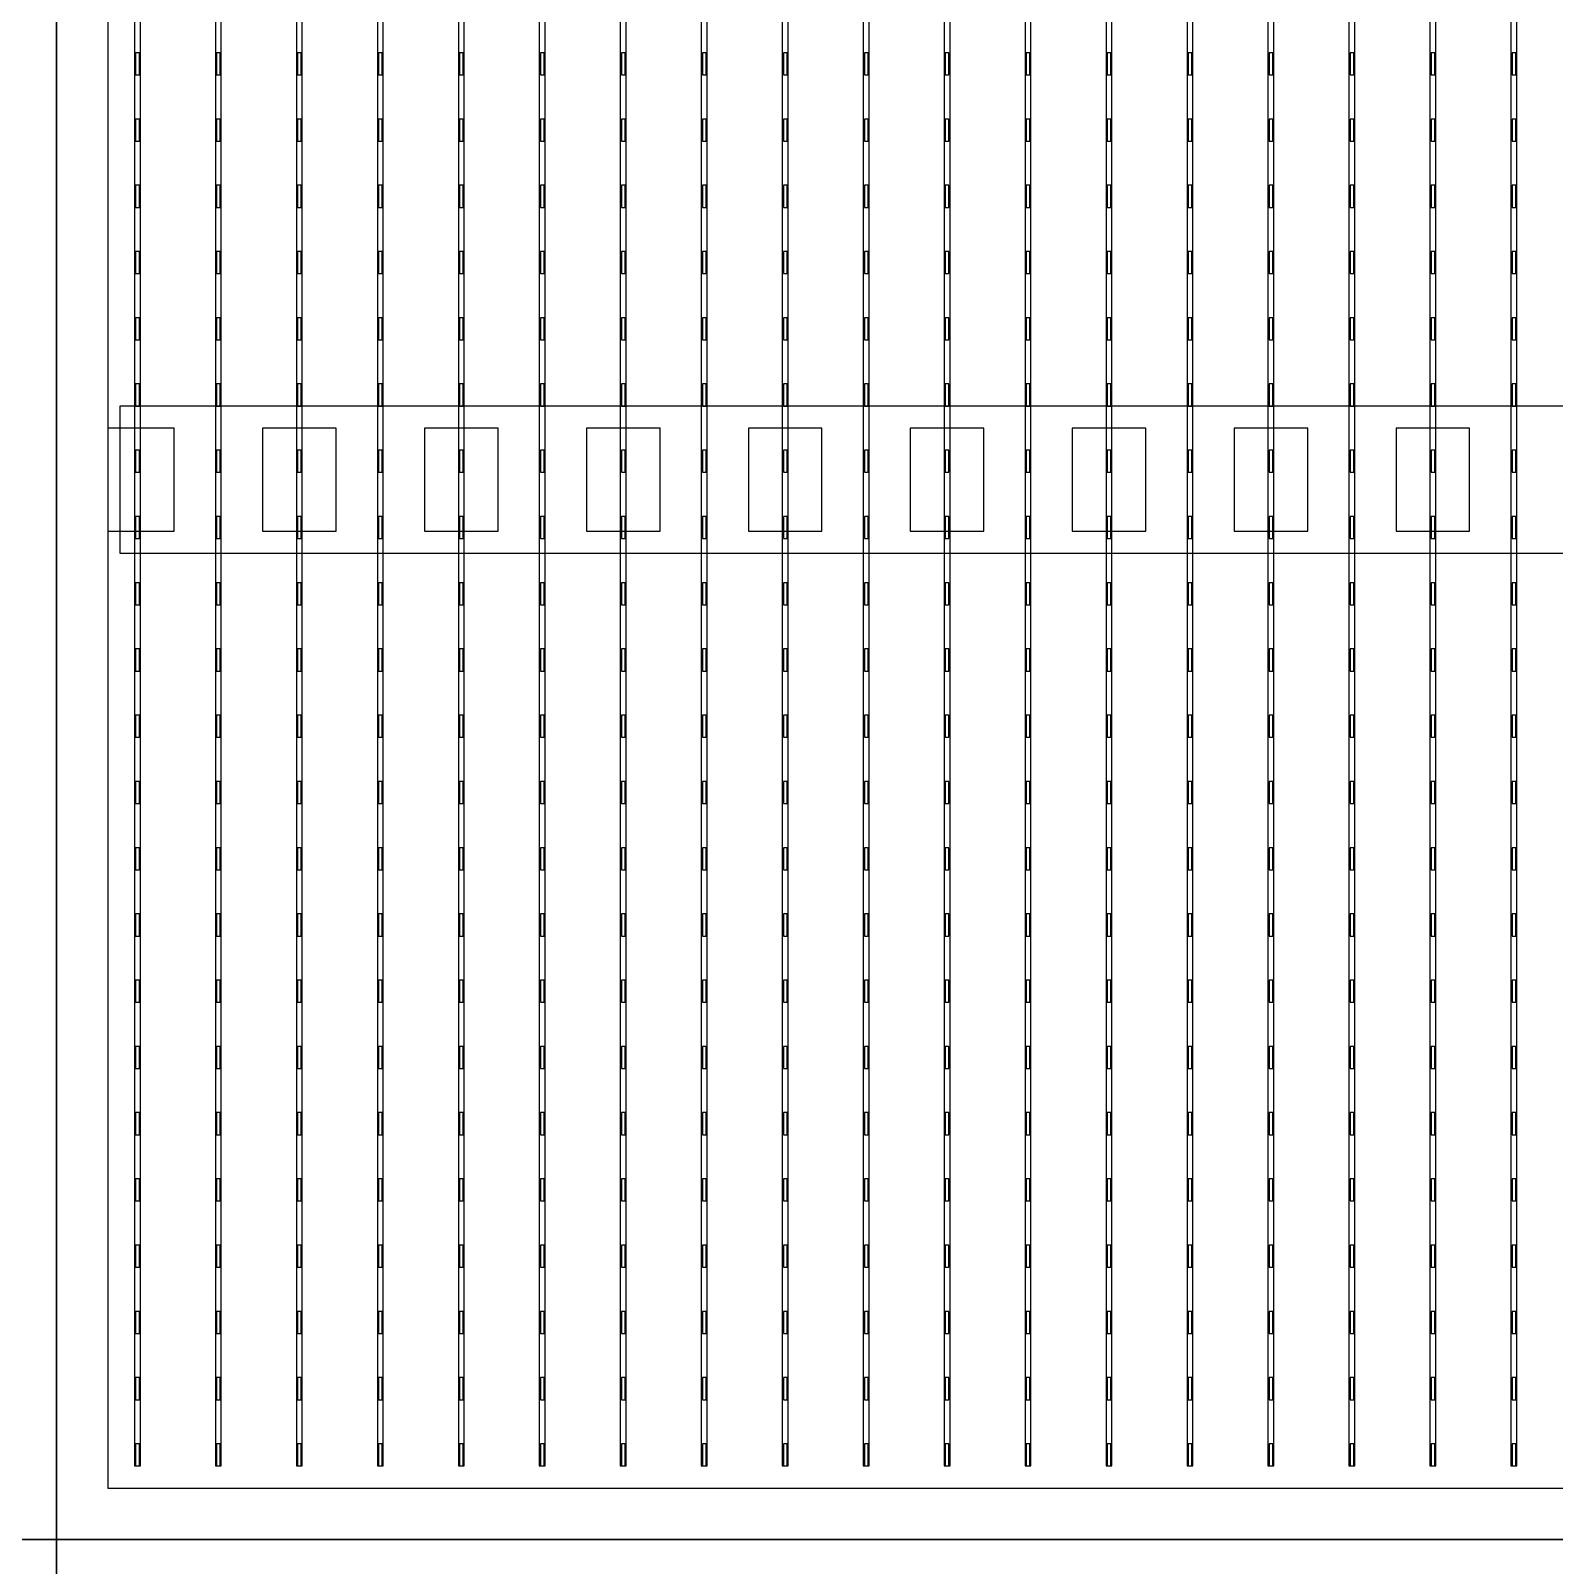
# Model space of a CAD drawing. Header units: millimetres. Extents: x -18 to 142, y -7 to 153.
# Drawn here: x 82.89 to 93.25, y 20.22 to 30.65 of the extents above; entities that cross this region are included whole.
import ezdxf

# ---------------------------------------------------------------- set-up
doc = ezdxf.new("R2010")
doc.units = ezdxf.units.MM
for name, color, linetype in [('BUSBARS', 3, 'Continuous'), ('CELLS', 5, 'Continuous'), ('CONTACT_PADS', 2, 'Continuous'), ('DICING', 4, 'Continuous'), ('FINGERS', 1, 'Continuous'), ('INSULATION', 2, 'Continuous')]:
    doc.layers.add(name, color=color, linetype=linetype)

msp = doc.modelspace()

# ---------------------------------------------------------------- linework, layer by layer
at = {"layer": 'BUSBARS'}
msp.add_lwpolyline([(103.54, 27.1), (103.54, 28.1), (83.5, 28.1), (83.5, 27.1), (103.54, 27.1)], close=True, dxfattribs=at)
at = {"layer": 'CELLS'}
for points in [[(83.07, 20.4), (83.07, 41.3), (62.17, 41.3), (62.17, 20.4), (83.07, 20.4)], [(103.97, 20.4), (103.97, 41.3), (83.07, 41.3), (83.07, 20.4), (103.97, 20.4)], [(83.07, -0.5), (83.07, 20.4), (62.17, 20.4), (62.17, -0.5), (83.07, -0.5)], [(103.97, -0.5), (103.97, 20.4), (83.07, 20.4), (83.07, -0.5), (103.97, -0.5)]]:
    msp.add_lwpolyline(points, close=True, dxfattribs=at)
at = {"layer": 'CONTACT_PADS'}
for points in [[(83.633, 30.35), (83.633, 30.5), (83.608, 30.5), (83.608, 30.35), (83.633, 30.35)], [(84.183, 30.35), (84.183, 30.5), (84.158, 30.5), (84.158, 30.35), (84.183, 30.35)], [(84.733, 30.35), (84.733, 30.5), (84.708, 30.5), (84.708, 30.35), (84.733, 30.35)], [(85.283, 30.35), (85.283, 30.5), (85.258, 30.5), (85.258, 30.35), (85.283, 30.35)], [(85.833, 30.35), (85.833, 30.5), (85.808, 30.5), (85.808, 30.35), (85.833, 30.35)], [(86.383, 30.35), (86.383, 30.5), (86.358, 30.5), (86.358, 30.35), (86.383, 30.35)], [(86.933, 30.35), (86.933, 30.5), (86.908, 30.5), (86.908, 30.35), (86.933, 30.35)], [(87.483, 30.35), (87.483, 30.5), (87.458, 30.5), (87.458, 30.35), (87.483, 30.35)], [(88.033, 30.35), (88.033, 30.5), (88.008, 30.5), (88.008, 30.35), (88.033, 30.35)], [(88.583, 30.35), (88.583, 30.5), (88.558, 30.5), (88.558, 30.35), (88.583, 30.35)], [(89.133, 30.35), (89.133, 30.5), (89.108, 30.5), (89.108, 30.35), (89.133, 30.35)], [(89.683, 30.35), (89.683, 30.5), (89.658, 30.5), (89.658, 30.35), (89.683, 30.35)], [(90.233, 30.35), (90.233, 30.5), (90.208, 30.5), (90.208, 30.35), (90.233, 30.35)], [(90.783, 30.35), (90.783, 30.5), (90.758, 30.5), (90.758, 30.35), (90.783, 30.35)], [(91.333, 30.35), (91.333, 30.5), (91.308, 30.5), (91.308, 30.35), (91.333, 30.35)], [(91.883, 30.35), (91.883, 30.5), (91.858, 30.5), (91.858, 30.35), (91.883, 30.35)], [(92.433, 30.35), (92.433, 30.5), (92.408, 30.5), (92.408, 30.35), (92.433, 30.35)], [(92.983, 30.35), (92.983, 30.5), (92.958, 30.5), (92.958, 30.35), (92.983, 30.35)], [(83.633, 29.9), (83.633, 30.05), (83.608, 30.05), (83.608, 29.9), (83.633, 29.9)], [(84.183, 29.9), (84.183, 30.05), (84.158, 30.05), (84.158, 29.9), (84.183, 29.9)], [(84.733, 29.9), (84.733, 30.05), (84.708, 30.05), (84.708, 29.9), (84.733, 29.9)], [(85.283, 29.9), (85.283, 30.05), (85.258, 30.05), (85.258, 29.9), (85.283, 29.9)], [(85.833, 29.9), (85.833, 30.05), (85.808, 30.05), (85.808, 29.9), (85.833, 29.9)], [(86.383, 29.9), (86.383, 30.05), (86.358, 30.05), (86.358, 29.9), (86.383, 29.9)], [(86.933, 29.9), (86.933, 30.05), (86.908, 30.05), (86.908, 29.9), (86.933, 29.9)], [(87.483, 29.9), (87.483, 30.05), (87.458, 30.05), (87.458, 29.9), (87.483, 29.9)], [(88.033, 29.9), (88.033, 30.05), (88.008, 30.05), (88.008, 29.9), (88.033, 29.9)], [(88.583, 29.9), (88.583, 30.05), (88.558, 30.05), (88.558, 29.9), (88.583, 29.9)], [(89.133, 29.9), (89.133, 30.05), (89.108, 30.05), (89.108, 29.9), (89.133, 29.9)], [(89.683, 29.9), (89.683, 30.05), (89.658, 30.05), (89.658, 29.9), (89.683, 29.9)], [(90.233, 29.9), (90.233, 30.05), (90.208, 30.05), (90.208, 29.9), (90.233, 29.9)], [(90.783, 29.9), (90.783, 30.05), (90.758, 30.05), (90.758, 29.9), (90.783, 29.9)], [(91.333, 29.9), (91.333, 30.05), (91.308, 30.05), (91.308, 29.9), (91.333, 29.9)], [(91.883, 29.9), (91.883, 30.05), (91.858, 30.05), (91.858, 29.9), (91.883, 29.9)], [(92.433, 29.9), (92.433, 30.05), (92.408, 30.05), (92.408, 29.9), (92.433, 29.9)], [(92.983, 29.9), (92.983, 30.05), (92.958, 30.05), (92.958, 29.9), (92.983, 29.9)], [(83.633, 29.45), (83.633, 29.6), (83.608, 29.6), (83.608, 29.45), (83.633, 29.45)], [(84.183, 29.45), (84.183, 29.6), (84.158, 29.6), (84.158, 29.45), (84.183, 29.45)], [(84.733, 29.45), (84.733, 29.6), (84.708, 29.6), (84.708, 29.45), (84.733, 29.45)], [(85.283, 29.45), (85.283, 29.6), (85.258, 29.6), (85.258, 29.45), (85.283, 29.45)], [(85.833, 29.45), (85.833, 29.6), (85.808, 29.6), (85.808, 29.45), (85.833, 29.45)], [(86.383, 29.45), (86.383, 29.6), (86.358, 29.6), (86.358, 29.45), (86.383, 29.45)], [(86.933, 29.45), (86.933, 29.6), (86.908, 29.6), (86.908, 29.45), (86.933, 29.45)], [(87.483, 29.45), (87.483, 29.6), (87.458, 29.6), (87.458, 29.45), (87.483, 29.45)], [(88.033, 29.45), (88.033, 29.6), (88.008, 29.6), (88.008, 29.45), (88.033, 29.45)], [(88.583, 29.45), (88.583, 29.6), (88.558, 29.6), (88.558, 29.45), (88.583, 29.45)], [(89.133, 29.45), (89.133, 29.6), (89.108, 29.6), (89.108, 29.45), (89.133, 29.45)], [(89.683, 29.45), (89.683, 29.6), (89.658, 29.6), (89.658, 29.45), (89.683, 29.45)], [(90.233, 29.45), (90.233, 29.6), (90.208, 29.6), (90.208, 29.45), (90.233, 29.45)], [(90.783, 29.45), (90.783, 29.6), (90.758, 29.6), (90.758, 29.45), (90.783, 29.45)], [(91.333, 29.45), (91.333, 29.6), (91.308, 29.6), (91.308, 29.45), (91.333, 29.45)], [(91.883, 29.45), (91.883, 29.6), (91.858, 29.6), (91.858, 29.45), (91.883, 29.45)], [(92.433, 29.45), (92.433, 29.6), (92.408, 29.6), (92.408, 29.45), (92.433, 29.45)], [(92.983, 29.45), (92.983, 29.6), (92.958, 29.6), (92.958, 29.45), (92.983, 29.45)], [(83.633, 29), (83.633, 29.15), (83.608, 29.15), (83.608, 29), (83.633, 29)], [(84.183, 29), (84.183, 29.15), (84.158, 29.15), (84.158, 29), (84.183, 29)], [(84.733, 29), (84.733, 29.15), (84.708, 29.15), (84.708, 29), (84.733, 29)], [(85.283, 29), (85.283, 29.15), (85.258, 29.15), (85.258, 29), (85.283, 29)], [(85.833, 29), (85.833, 29.15), (85.808, 29.15), (85.808, 29), (85.833, 29)], [(86.383, 29), (86.383, 29.15), (86.358, 29.15), (86.358, 29), (86.383, 29)], [(86.933, 29), (86.933, 29.15), (86.908, 29.15), (86.908, 29), (86.933, 29)], [(87.483, 29), (87.483, 29.15), (87.458, 29.15), (87.458, 29), (87.483, 29)], [(88.033, 29), (88.033, 29.15), (88.008, 29.15), (88.008, 29), (88.033, 29)], [(88.583, 29), (88.583, 29.15), (88.558, 29.15), (88.558, 29), (88.583, 29)], [(89.133, 29), (89.133, 29.15), (89.108, 29.15), (89.108, 29), (89.133, 29)], [(89.683, 29), (89.683, 29.15), (89.658, 29.15), (89.658, 29), (89.683, 29)], [(90.233, 29), (90.233, 29.15), (90.208, 29.15), (90.208, 29), (90.233, 29)], [(90.783, 29), (90.783, 29.15), (90.758, 29.15), (90.758, 29), (90.783, 29)], [(91.333, 29), (91.333, 29.15), (91.308, 29.15), (91.308, 29), (91.333, 29)], [(91.883, 29), (91.883, 29.15), (91.858, 29.15), (91.858, 29), (91.883, 29)], [(92.433, 29), (92.433, 29.15), (92.408, 29.15), (92.408, 29), (92.433, 29)], [(92.983, 29), (92.983, 29.15), (92.958, 29.15), (92.958, 29), (92.983, 29)], [(83.633, 28.55), (83.633, 28.7), (83.608, 28.7), (83.608, 28.55), (83.633, 28.55)], [(84.183, 28.55), (84.183, 28.7), (84.158, 28.7), (84.158, 28.55), (84.183, 28.55)], [(84.733, 28.55), (84.733, 28.7), (84.708, 28.7), (84.708, 28.55), (84.733, 28.55)], [(85.283, 28.55), (85.283, 28.7), (85.258, 28.7), (85.258, 28.55), (85.283, 28.55)], [(85.833, 28.55), (85.833, 28.7), (85.808, 28.7), (85.808, 28.55), (85.833, 28.55)], [(86.383, 28.55), (86.383, 28.7), (86.358, 28.7), (86.358, 28.55), (86.383, 28.55)], [(86.933, 28.55), (86.933, 28.7), (86.908, 28.7), (86.908, 28.55), (86.933, 28.55)], [(87.483, 28.55), (87.483, 28.7), (87.458, 28.7), (87.458, 28.55), (87.483, 28.55)], [(88.033, 28.55), (88.033, 28.7), (88.008, 28.7), (88.008, 28.55), (88.033, 28.55)], [(88.583, 28.55), (88.583, 28.7), (88.558, 28.7), (88.558, 28.55), (88.583, 28.55)], [(89.133, 28.55), (89.133, 28.7), (89.108, 28.7), (89.108, 28.55), (89.133, 28.55)], [(89.683, 28.55), (89.683, 28.7), (89.658, 28.7), (89.658, 28.55), (89.683, 28.55)], [(90.233, 28.55), (90.233, 28.7), (90.208, 28.7), (90.208, 28.55), (90.233, 28.55)], [(90.783, 28.55), (90.783, 28.7), (90.758, 28.7), (90.758, 28.55), (90.783, 28.55)], [(91.333, 28.55), (91.333, 28.7), (91.308, 28.7), (91.308, 28.55), (91.333, 28.55)], [(91.883, 28.55), (91.883, 28.7), (91.858, 28.7), (91.858, 28.55), (91.883, 28.55)], [(92.433, 28.55), (92.433, 28.7), (92.408, 28.7), (92.408, 28.55), (92.433, 28.55)], [(92.983, 28.55), (92.983, 28.7), (92.958, 28.7), (92.958, 28.55), (92.983, 28.55)], [(83.633, 28.1), (83.633, 28.25), (83.608, 28.25), (83.608, 28.1), (83.633, 28.1)], [(84.183, 28.1), (84.183, 28.25), (84.158, 28.25), (84.158, 28.1), (84.183, 28.1)], [(84.733, 28.1), (84.733, 28.25), (84.708, 28.25), (84.708, 28.1), (84.733, 28.1)], [(85.283, 28.1), (85.283, 28.25), (85.258, 28.25), (85.258, 28.1), (85.283, 28.1)], [(85.833, 28.1), (85.833, 28.25), (85.808, 28.25), (85.808, 28.1), (85.833, 28.1)], [(86.383, 28.1), (86.383, 28.25), (86.358, 28.25), (86.358, 28.1), (86.383, 28.1)], [(86.933, 28.1), (86.933, 28.25), (86.908, 28.25), (86.908, 28.1), (86.933, 28.1)], [(87.483, 28.1), (87.483, 28.25), (87.458, 28.25), (87.458, 28.1), (87.483, 28.1)], [(88.033, 28.1), (88.033, 28.25), (88.008, 28.25), (88.008, 28.1), (88.033, 28.1)], [(88.583, 28.1), (88.583, 28.25), (88.558, 28.25), (88.558, 28.1), (88.583, 28.1)], [(89.133, 28.1), (89.133, 28.25), (89.108, 28.25), (89.108, 28.1), (89.133, 28.1)], [(89.683, 28.1), (89.683, 28.25), (89.658, 28.25), (89.658, 28.1), (89.683, 28.1)], [(90.233, 28.1), (90.233, 28.25), (90.208, 28.25), (90.208, 28.1), (90.233, 28.1)], [(90.783, 28.1), (90.783, 28.25), (90.758, 28.25), (90.758, 28.1), (90.783, 28.1)], [(91.333, 28.1), (91.333, 28.25), (91.308, 28.25), (91.308, 28.1), (91.333, 28.1)], [(91.883, 28.1), (91.883, 28.25), (91.858, 28.25), (91.858, 28.1), (91.883, 28.1)], [(92.433, 28.1), (92.433, 28.25), (92.408, 28.25), (92.408, 28.1), (92.433, 28.1)], [(92.983, 28.1), (92.983, 28.25), (92.958, 28.25), (92.958, 28.1), (92.983, 28.1)], [(83.633, 27.65), (83.633, 27.8), (83.608, 27.8), (83.608, 27.65), (83.633, 27.65)], [(84.183, 27.65), (84.183, 27.8), (84.158, 27.8), (84.158, 27.65), (84.183, 27.65)], [(84.733, 27.65), (84.733, 27.8), (84.708, 27.8), (84.708, 27.65), (84.733, 27.65)], [(85.283, 27.65), (85.283, 27.8), (85.258, 27.8), (85.258, 27.65), (85.283, 27.65)], [(85.833, 27.65), (85.833, 27.8), (85.808, 27.8), (85.808, 27.65), (85.833, 27.65)], [(86.383, 27.65), (86.383, 27.8), (86.358, 27.8), (86.358, 27.65), (86.383, 27.65)], [(86.933, 27.65), (86.933, 27.8), (86.908, 27.8), (86.908, 27.65), (86.933, 27.65)], [(87.483, 27.65), (87.483, 27.8), (87.458, 27.8), (87.458, 27.65), (87.483, 27.65)], [(88.033, 27.65), (88.033, 27.8), (88.008, 27.8), (88.008, 27.65), (88.033, 27.65)], [(88.583, 27.65), (88.583, 27.8), (88.558, 27.8), (88.558, 27.65), (88.583, 27.65)], [(89.133, 27.65), (89.133, 27.8), (89.108, 27.8), (89.108, 27.65), (89.133, 27.65)], [(89.683, 27.65), (89.683, 27.8), (89.658, 27.8), (89.658, 27.65), (89.683, 27.65)], [(90.233, 27.65), (90.233, 27.8), (90.208, 27.8), (90.208, 27.65), (90.233, 27.65)], [(90.783, 27.65), (90.783, 27.8), (90.758, 27.8), (90.758, 27.65), (90.783, 27.65)], [(91.333, 27.65), (91.333, 27.8), (91.308, 27.8), (91.308, 27.65), (91.333, 27.65)], [(91.883, 27.65), (91.883, 27.8), (91.858, 27.8), (91.858, 27.65), (91.883, 27.65)], [(92.433, 27.65), (92.433, 27.8), (92.408, 27.8), (92.408, 27.65), (92.433, 27.65)], [(92.983, 27.65), (92.983, 27.8), (92.958, 27.8), (92.958, 27.65), (92.983, 27.65)], [(83.633, 27.2), (83.633, 27.35), (83.608, 27.35), (83.608, 27.2), (83.633, 27.2)], [(84.183, 27.2), (84.183, 27.35), (84.158, 27.35), (84.158, 27.2), (84.183, 27.2)], [(84.733, 27.2), (84.733, 27.35), (84.708, 27.35), (84.708, 27.2), (84.733, 27.2)], [(85.283, 27.2), (85.283, 27.35), (85.258, 27.35), (85.258, 27.2), (85.283, 27.2)], [(85.833, 27.2), (85.833, 27.35), (85.808, 27.35), (85.808, 27.2), (85.833, 27.2)], [(86.383, 27.2), (86.383, 27.35), (86.358, 27.35), (86.358, 27.2), (86.383, 27.2)], [(86.933, 27.2), (86.933, 27.35), (86.908, 27.35), (86.908, 27.2), (86.933, 27.2)], [(87.483, 27.2), (87.483, 27.35), (87.458, 27.35), (87.458, 27.2), (87.483, 27.2)], [(88.033, 27.2), (88.033, 27.35), (88.008, 27.35), (88.008, 27.2), (88.033, 27.2)], [(88.583, 27.2), (88.583, 27.35), (88.558, 27.35), (88.558, 27.2), (88.583, 27.2)], [(89.133, 27.2), (89.133, 27.35), (89.108, 27.35), (89.108, 27.2), (89.133, 27.2)], [(89.683, 27.2), (89.683, 27.35), (89.658, 27.35), (89.658, 27.2), (89.683, 27.2)], [(90.233, 27.2), (90.233, 27.35), (90.208, 27.35), (90.208, 27.2), (90.233, 27.2)], [(90.783, 27.2), (90.783, 27.35), (90.758, 27.35), (90.758, 27.2), (90.783, 27.2)], [(91.333, 27.2), (91.333, 27.35), (91.308, 27.35), (91.308, 27.2), (91.333, 27.2)], [(91.883, 27.2), (91.883, 27.35), (91.858, 27.35), (91.858, 27.2), (91.883, 27.2)], [(92.433, 27.2), (92.433, 27.35), (92.408, 27.35), (92.408, 27.2), (92.433, 27.2)], [(92.983, 27.2), (92.983, 27.35), (92.958, 27.35), (92.958, 27.2), (92.983, 27.2)], [(83.633, 26.75), (83.633, 26.9), (83.608, 26.9), (83.608, 26.75), (83.633, 26.75)], [(84.183, 26.75), (84.183, 26.9), (84.158, 26.9), (84.158, 26.75), (84.183, 26.75)], [(84.733, 26.75), (84.733, 26.9), (84.708, 26.9), (84.708, 26.75), (84.733, 26.75)], [(85.283, 26.75), (85.283, 26.9), (85.258, 26.9), (85.258, 26.75), (85.283, 26.75)], [(85.833, 26.75), (85.833, 26.9), (85.808, 26.9), (85.808, 26.75), (85.833, 26.75)], [(86.383, 26.75), (86.383, 26.9), (86.358, 26.9), (86.358, 26.75), (86.383, 26.75)], [(86.933, 26.75), (86.933, 26.9), (86.908, 26.9), (86.908, 26.75), (86.933, 26.75)], [(87.483, 26.75), (87.483, 26.9), (87.458, 26.9), (87.458, 26.75), (87.483, 26.75)], [(88.033, 26.75), (88.033, 26.9), (88.008, 26.9), (88.008, 26.75), (88.033, 26.75)], [(88.583, 26.75), (88.583, 26.9), (88.558, 26.9), (88.558, 26.75), (88.583, 26.75)], [(89.133, 26.75), (89.133, 26.9), (89.108, 26.9), (89.108, 26.75), (89.133, 26.75)], [(89.683, 26.75), (89.683, 26.9), (89.658, 26.9), (89.658, 26.75), (89.683, 26.75)], [(90.233, 26.75), (90.233, 26.9), (90.208, 26.9), (90.208, 26.75), (90.233, 26.75)], [(90.783, 26.75), (90.783, 26.9), (90.758, 26.9), (90.758, 26.75), (90.783, 26.75)], [(91.333, 26.75), (91.333, 26.9), (91.308, 26.9), (91.308, 26.75), (91.333, 26.75)], [(91.883, 26.75), (91.883, 26.9), (91.858, 26.9), (91.858, 26.75), (91.883, 26.75)], [(92.433, 26.75), (92.433, 26.9), (92.408, 26.9), (92.408, 26.75), (92.433, 26.75)], [(92.983, 26.75), (92.983, 26.9), (92.958, 26.9), (92.958, 26.75), (92.983, 26.75)], [(83.633, 26.3), (83.633, 26.45), (83.608, 26.45), (83.608, 26.3), (83.633, 26.3)], [(84.183, 26.3), (84.183, 26.45), (84.158, 26.45), (84.158, 26.3), (84.183, 26.3)], [(84.733, 26.3), (84.733, 26.45), (84.708, 26.45), (84.708, 26.3), (84.733, 26.3)], [(85.283, 26.3), (85.283, 26.45), (85.258, 26.45), (85.258, 26.3), (85.283, 26.3)], [(85.833, 26.3), (85.833, 26.45), (85.808, 26.45), (85.808, 26.3), (85.833, 26.3)], [(86.383, 26.3), (86.383, 26.45), (86.358, 26.45), (86.358, 26.3), (86.383, 26.3)], [(86.933, 26.3), (86.933, 26.45), (86.908, 26.45), (86.908, 26.3), (86.933, 26.3)], [(87.483, 26.3), (87.483, 26.45), (87.458, 26.45), (87.458, 26.3), (87.483, 26.3)], [(88.033, 26.3), (88.033, 26.45), (88.008, 26.45), (88.008, 26.3), (88.033, 26.3)], [(88.583, 26.3), (88.583, 26.45), (88.558, 26.45), (88.558, 26.3), (88.583, 26.3)], [(89.133, 26.3), (89.133, 26.45), (89.108, 26.45), (89.108, 26.3), (89.133, 26.3)], [(89.683, 26.3), (89.683, 26.45), (89.658, 26.45), (89.658, 26.3), (89.683, 26.3)], [(90.233, 26.3), (90.233, 26.45), (90.208, 26.45), (90.208, 26.3), (90.233, 26.3)], [(90.783, 26.3), (90.783, 26.45), (90.758, 26.45), (90.758, 26.3), (90.783, 26.3)], [(91.333, 26.3), (91.333, 26.45), (91.308, 26.45), (91.308, 26.3), (91.333, 26.3)], [(91.883, 26.3), (91.883, 26.45), (91.858, 26.45), (91.858, 26.3), (91.883, 26.3)], [(92.433, 26.3), (92.433, 26.45), (92.408, 26.45), (92.408, 26.3), (92.433, 26.3)], [(92.983, 26.3), (92.983, 26.45), (92.958, 26.45), (92.958, 26.3), (92.983, 26.3)], [(83.633, 25.85), (83.633, 26), (83.608, 26), (83.608, 25.85), (83.633, 25.85)], [(84.183, 25.85), (84.183, 26), (84.158, 26), (84.158, 25.85), (84.183, 25.85)], [(84.733, 25.85), (84.733, 26), (84.708, 26), (84.708, 25.85), (84.733, 25.85)], [(85.283, 25.85), (85.283, 26), (85.258, 26), (85.258, 25.85), (85.283, 25.85)], [(85.833, 25.85), (85.833, 26), (85.808, 26), (85.808, 25.85), (85.833, 25.85)], [(86.383, 25.85), (86.383, 26), (86.358, 26), (86.358, 25.85), (86.383, 25.85)], [(86.933, 25.85), (86.933, 26), (86.908, 26), (86.908, 25.85), (86.933, 25.85)], [(87.483, 25.85), (87.483, 26), (87.458, 26), (87.458, 25.85), (87.483, 25.85)], [(88.033, 25.85), (88.033, 26), (88.008, 26), (88.008, 25.85), (88.033, 25.85)], [(88.583, 25.85), (88.583, 26), (88.558, 26), (88.558, 25.85), (88.583, 25.85)], [(89.133, 25.85), (89.133, 26), (89.108, 26), (89.108, 25.85), (89.133, 25.85)], [(89.683, 25.85), (89.683, 26), (89.658, 26), (89.658, 25.85), (89.683, 25.85)], [(90.233, 25.85), (90.233, 26), (90.208, 26), (90.208, 25.85), (90.233, 25.85)], [(90.783, 25.85), (90.783, 26), (90.758, 26), (90.758, 25.85), (90.783, 25.85)], [(91.333, 25.85), (91.333, 26), (91.308, 26), (91.308, 25.85), (91.333, 25.85)], [(91.883, 25.85), (91.883, 26), (91.858, 26), (91.858, 25.85), (91.883, 25.85)], [(92.433, 25.85), (92.433, 26), (92.408, 26), (92.408, 25.85), (92.433, 25.85)], [(92.983, 25.85), (92.983, 26), (92.958, 26), (92.958, 25.85), (92.983, 25.85)], [(83.633, 25.4), (83.633, 25.55), (83.608, 25.55), (83.608, 25.4), (83.633, 25.4)], [(84.183, 25.4), (84.183, 25.55), (84.158, 25.55), (84.158, 25.4), (84.183, 25.4)], [(84.733, 25.4), (84.733, 25.55), (84.708, 25.55), (84.708, 25.4), (84.733, 25.4)], [(85.283, 25.4), (85.283, 25.55), (85.258, 25.55), (85.258, 25.4), (85.283, 25.4)], [(85.833, 25.4), (85.833, 25.55), (85.808, 25.55), (85.808, 25.4), (85.833, 25.4)], [(86.383, 25.4), (86.383, 25.55), (86.358, 25.55), (86.358, 25.4), (86.383, 25.4)], [(86.933, 25.4), (86.933, 25.55), (86.908, 25.55), (86.908, 25.4), (86.933, 25.4)], [(87.483, 25.4), (87.483, 25.55), (87.458, 25.55), (87.458, 25.4), (87.483, 25.4)], [(88.033, 25.4), (88.033, 25.55), (88.008, 25.55), (88.008, 25.4), (88.033, 25.4)], [(88.583, 25.4), (88.583, 25.55), (88.558, 25.55), (88.558, 25.4), (88.583, 25.4)], [(89.133, 25.4), (89.133, 25.55), (89.108, 25.55), (89.108, 25.4), (89.133, 25.4)], [(89.683, 25.4), (89.683, 25.55), (89.658, 25.55), (89.658, 25.4), (89.683, 25.4)], [(90.233, 25.4), (90.233, 25.55), (90.208, 25.55), (90.208, 25.4), (90.233, 25.4)], [(90.783, 25.4), (90.783, 25.55), (90.758, 25.55), (90.758, 25.4), (90.783, 25.4)], [(91.333, 25.4), (91.333, 25.55), (91.308, 25.55), (91.308, 25.4), (91.333, 25.4)], [(91.883, 25.4), (91.883, 25.55), (91.858, 25.55), (91.858, 25.4), (91.883, 25.4)], [(92.433, 25.4), (92.433, 25.55), (92.408, 25.55), (92.408, 25.4), (92.433, 25.4)], [(92.983, 25.4), (92.983, 25.55), (92.958, 25.55), (92.958, 25.4), (92.983, 25.4)], [(83.633, 24.95), (83.633, 25.1), (83.608, 25.1), (83.608, 24.95), (83.633, 24.95)], [(84.183, 24.95), (84.183, 25.1), (84.158, 25.1), (84.158, 24.95), (84.183, 24.95)], [(84.733, 24.95), (84.733, 25.1), (84.708, 25.1), (84.708, 24.95), (84.733, 24.95)], [(85.283, 24.95), (85.283, 25.1), (85.258, 25.1), (85.258, 24.95), (85.283, 24.95)], [(85.833, 24.95), (85.833, 25.1), (85.808, 25.1), (85.808, 24.95), (85.833, 24.95)], [(86.383, 24.95), (86.383, 25.1), (86.358, 25.1), (86.358, 24.95), (86.383, 24.95)], [(86.933, 24.95), (86.933, 25.1), (86.908, 25.1), (86.908, 24.95), (86.933, 24.95)], [(87.483, 24.95), (87.483, 25.1), (87.458, 25.1), (87.458, 24.95), (87.483, 24.95)], [(88.033, 24.95), (88.033, 25.1), (88.008, 25.1), (88.008, 24.95), (88.033, 24.95)], [(88.583, 24.95), (88.583, 25.1), (88.558, 25.1), (88.558, 24.95), (88.583, 24.95)], [(89.133, 24.95), (89.133, 25.1), (89.108, 25.1), (89.108, 24.95), (89.133, 24.95)], [(89.683, 24.95), (89.683, 25.1), (89.658, 25.1), (89.658, 24.95), (89.683, 24.95)], [(90.233, 24.95), (90.233, 25.1), (90.208, 25.1), (90.208, 24.95), (90.233, 24.95)], [(90.783, 24.95), (90.783, 25.1), (90.758, 25.1), (90.758, 24.95), (90.783, 24.95)], [(91.333, 24.95), (91.333, 25.1), (91.308, 25.1), (91.308, 24.95), (91.333, 24.95)], [(91.883, 24.95), (91.883, 25.1), (91.858, 25.1), (91.858, 24.95), (91.883, 24.95)], [(92.433, 24.95), (92.433, 25.1), (92.408, 25.1), (92.408, 24.95), (92.433, 24.95)], [(92.983, 24.95), (92.983, 25.1), (92.958, 25.1), (92.958, 24.95), (92.983, 24.95)], [(83.633, 24.5), (83.633, 24.65), (83.608, 24.65), (83.608, 24.5), (83.633, 24.5)], [(84.183, 24.5), (84.183, 24.65), (84.158, 24.65), (84.158, 24.5), (84.183, 24.5)], [(84.733, 24.5), (84.733, 24.65), (84.708, 24.65), (84.708, 24.5), (84.733, 24.5)], [(85.283, 24.5), (85.283, 24.65), (85.258, 24.65), (85.258, 24.5), (85.283, 24.5)], [(85.833, 24.5), (85.833, 24.65), (85.808, 24.65), (85.808, 24.5), (85.833, 24.5)], [(86.383, 24.5), (86.383, 24.65), (86.358, 24.65), (86.358, 24.5), (86.383, 24.5)], [(86.933, 24.5), (86.933, 24.65), (86.908, 24.65), (86.908, 24.5), (86.933, 24.5)], [(87.483, 24.5), (87.483, 24.65), (87.458, 24.65), (87.458, 24.5), (87.483, 24.5)], [(88.033, 24.5), (88.033, 24.65), (88.008, 24.65), (88.008, 24.5), (88.033, 24.5)], [(88.583, 24.5), (88.583, 24.65), (88.558, 24.65), (88.558, 24.5), (88.583, 24.5)], [(89.133, 24.5), (89.133, 24.65), (89.108, 24.65), (89.108, 24.5), (89.133, 24.5)], [(89.683, 24.5), (89.683, 24.65), (89.658, 24.65), (89.658, 24.5), (89.683, 24.5)], [(90.233, 24.5), (90.233, 24.65), (90.208, 24.65), (90.208, 24.5), (90.233, 24.5)], [(90.783, 24.5), (90.783, 24.65), (90.758, 24.65), (90.758, 24.5), (90.783, 24.5)], [(91.333, 24.5), (91.333, 24.65), (91.308, 24.65), (91.308, 24.5), (91.333, 24.5)], [(91.883, 24.5), (91.883, 24.65), (91.858, 24.65), (91.858, 24.5), (91.883, 24.5)], [(92.433, 24.5), (92.433, 24.65), (92.408, 24.65), (92.408, 24.5), (92.433, 24.5)], [(92.983, 24.5), (92.983, 24.65), (92.958, 24.65), (92.958, 24.5), (92.983, 24.5)], [(83.633, 24.05), (83.633, 24.2), (83.608, 24.2), (83.608, 24.05), (83.633, 24.05)], [(84.183, 24.05), (84.183, 24.2), (84.158, 24.2), (84.158, 24.05), (84.183, 24.05)], [(84.733, 24.05), (84.733, 24.2), (84.708, 24.2), (84.708, 24.05), (84.733, 24.05)], [(85.283, 24.05), (85.283, 24.2), (85.258, 24.2), (85.258, 24.05), (85.283, 24.05)], [(85.833, 24.05), (85.833, 24.2), (85.808, 24.2), (85.808, 24.05), (85.833, 24.05)], [(86.383, 24.05), (86.383, 24.2), (86.358, 24.2), (86.358, 24.05), (86.383, 24.05)], [(86.933, 24.05), (86.933, 24.2), (86.908, 24.2), (86.908, 24.05), (86.933, 24.05)], [(87.483, 24.05), (87.483, 24.2), (87.458, 24.2), (87.458, 24.05), (87.483, 24.05)], [(88.033, 24.05), (88.033, 24.2), (88.008, 24.2), (88.008, 24.05), (88.033, 24.05)], [(88.583, 24.05), (88.583, 24.2), (88.558, 24.2), (88.558, 24.05), (88.583, 24.05)], [(89.133, 24.05), (89.133, 24.2), (89.108, 24.2), (89.108, 24.05), (89.133, 24.05)], [(89.683, 24.05), (89.683, 24.2), (89.658, 24.2), (89.658, 24.05), (89.683, 24.05)], [(90.233, 24.05), (90.233, 24.2), (90.208, 24.2), (90.208, 24.05), (90.233, 24.05)], [(90.783, 24.05), (90.783, 24.2), (90.758, 24.2), (90.758, 24.05), (90.783, 24.05)], [(91.333, 24.05), (91.333, 24.2), (91.308, 24.2), (91.308, 24.05), (91.333, 24.05)], [(91.883, 24.05), (91.883, 24.2), (91.858, 24.2), (91.858, 24.05), (91.883, 24.05)], [(92.433, 24.05), (92.433, 24.2), (92.408, 24.2), (92.408, 24.05), (92.433, 24.05)], [(92.983, 24.05), (92.983, 24.2), (92.958, 24.2), (92.958, 24.05), (92.983, 24.05)], [(83.633, 23.6), (83.633, 23.75), (83.608, 23.75), (83.608, 23.6), (83.633, 23.6)], [(84.183, 23.6), (84.183, 23.75), (84.158, 23.75), (84.158, 23.6), (84.183, 23.6)], [(84.733, 23.6), (84.733, 23.75), (84.708, 23.75), (84.708, 23.6), (84.733, 23.6)], [(85.283, 23.6), (85.283, 23.75), (85.258, 23.75), (85.258, 23.6), (85.283, 23.6)], [(85.833, 23.6), (85.833, 23.75), (85.808, 23.75), (85.808, 23.6), (85.833, 23.6)], [(86.383, 23.6), (86.383, 23.75), (86.358, 23.75), (86.358, 23.6), (86.383, 23.6)], [(86.933, 23.6), (86.933, 23.75), (86.908, 23.75), (86.908, 23.6), (86.933, 23.6)], [(87.483, 23.6), (87.483, 23.75), (87.458, 23.75), (87.458, 23.6), (87.483, 23.6)], [(88.033, 23.6), (88.033, 23.75), (88.008, 23.75), (88.008, 23.6), (88.033, 23.6)], [(88.583, 23.6), (88.583, 23.75), (88.558, 23.75), (88.558, 23.6), (88.583, 23.6)], [(89.133, 23.6), (89.133, 23.75), (89.108, 23.75), (89.108, 23.6), (89.133, 23.6)], [(89.683, 23.6), (89.683, 23.75), (89.658, 23.75), (89.658, 23.6), (89.683, 23.6)], [(90.233, 23.6), (90.233, 23.75), (90.208, 23.75), (90.208, 23.6), (90.233, 23.6)], [(90.783, 23.6), (90.783, 23.75), (90.758, 23.75), (90.758, 23.6), (90.783, 23.6)], [(91.333, 23.6), (91.333, 23.75), (91.308, 23.75), (91.308, 23.6), (91.333, 23.6)], [(91.883, 23.6), (91.883, 23.75), (91.858, 23.75), (91.858, 23.6), (91.883, 23.6)], [(92.433, 23.6), (92.433, 23.75), (92.408, 23.75), (92.408, 23.6), (92.433, 23.6)], [(92.983, 23.6), (92.983, 23.75), (92.958, 23.75), (92.958, 23.6), (92.983, 23.6)], [(83.633, 23.15), (83.633, 23.3), (83.608, 23.3), (83.608, 23.15), (83.633, 23.15)], [(84.183, 23.15), (84.183, 23.3), (84.158, 23.3), (84.158, 23.15), (84.183, 23.15)], [(84.733, 23.15), (84.733, 23.3), (84.708, 23.3), (84.708, 23.15), (84.733, 23.15)], [(85.283, 23.15), (85.283, 23.3), (85.258, 23.3), (85.258, 23.15), (85.283, 23.15)], [(85.833, 23.15), (85.833, 23.3), (85.808, 23.3), (85.808, 23.15), (85.833, 23.15)], [(86.383, 23.15), (86.383, 23.3), (86.358, 23.3), (86.358, 23.15), (86.383, 23.15)], [(86.933, 23.15), (86.933, 23.3), (86.908, 23.3), (86.908, 23.15), (86.933, 23.15)], [(87.483, 23.15), (87.483, 23.3), (87.458, 23.3), (87.458, 23.15), (87.483, 23.15)], [(88.033, 23.15), (88.033, 23.3), (88.008, 23.3), (88.008, 23.15), (88.033, 23.15)], [(88.583, 23.15), (88.583, 23.3), (88.558, 23.3), (88.558, 23.15), (88.583, 23.15)], [(89.133, 23.15), (89.133, 23.3), (89.108, 23.3), (89.108, 23.15), (89.133, 23.15)], [(89.683, 23.15), (89.683, 23.3), (89.658, 23.3), (89.658, 23.15), (89.683, 23.15)], [(90.233, 23.15), (90.233, 23.3), (90.208, 23.3), (90.208, 23.15), (90.233, 23.15)], [(90.783, 23.15), (90.783, 23.3), (90.758, 23.3), (90.758, 23.15), (90.783, 23.15)], [(91.333, 23.15), (91.333, 23.3), (91.308, 23.3), (91.308, 23.15), (91.333, 23.15)], [(91.883, 23.15), (91.883, 23.3), (91.858, 23.3), (91.858, 23.15), (91.883, 23.15)], [(92.433, 23.15), (92.433, 23.3), (92.408, 23.3), (92.408, 23.15), (92.433, 23.15)], [(92.983, 23.15), (92.983, 23.3), (92.958, 23.3), (92.958, 23.15), (92.983, 23.15)], [(83.633, 22.7), (83.633, 22.85), (83.608, 22.85), (83.608, 22.7), (83.633, 22.7)], [(84.183, 22.7), (84.183, 22.85), (84.158, 22.85), (84.158, 22.7), (84.183, 22.7)], [(84.733, 22.7), (84.733, 22.85), (84.708, 22.85), (84.708, 22.7), (84.733, 22.7)], [(85.283, 22.7), (85.283, 22.85), (85.258, 22.85), (85.258, 22.7), (85.283, 22.7)], [(85.833, 22.7), (85.833, 22.85), (85.808, 22.85), (85.808, 22.7), (85.833, 22.7)], [(86.383, 22.7), (86.383, 22.85), (86.358, 22.85), (86.358, 22.7), (86.383, 22.7)], [(86.933, 22.7), (86.933, 22.85), (86.908, 22.85), (86.908, 22.7), (86.933, 22.7)], [(87.483, 22.7), (87.483, 22.85), (87.458, 22.85), (87.458, 22.7), (87.483, 22.7)], [(88.033, 22.7), (88.033, 22.85), (88.008, 22.85), (88.008, 22.7), (88.033, 22.7)], [(88.583, 22.7), (88.583, 22.85), (88.558, 22.85), (88.558, 22.7), (88.583, 22.7)], [(89.133, 22.7), (89.133, 22.85), (89.108, 22.85), (89.108, 22.7), (89.133, 22.7)], [(89.683, 22.7), (89.683, 22.85), (89.658, 22.85), (89.658, 22.7), (89.683, 22.7)], [(90.233, 22.7), (90.233, 22.85), (90.208, 22.85), (90.208, 22.7), (90.233, 22.7)], [(90.783, 22.7), (90.783, 22.85), (90.758, 22.85), (90.758, 22.7), (90.783, 22.7)], [(91.333, 22.7), (91.333, 22.85), (91.308, 22.85), (91.308, 22.7), (91.333, 22.7)], [(91.883, 22.7), (91.883, 22.85), (91.858, 22.85), (91.858, 22.7), (91.883, 22.7)], [(92.433, 22.7), (92.433, 22.85), (92.408, 22.85), (92.408, 22.7), (92.433, 22.7)], [(92.983, 22.7), (92.983, 22.85), (92.958, 22.85), (92.958, 22.7), (92.983, 22.7)], [(83.633, 22.25), (83.633, 22.4), (83.608, 22.4), (83.608, 22.25), (83.633, 22.25)], [(84.183, 22.25), (84.183, 22.4), (84.158, 22.4), (84.158, 22.25), (84.183, 22.25)], [(84.733, 22.25), (84.733, 22.4), (84.708, 22.4), (84.708, 22.25), (84.733, 22.25)], [(85.283, 22.25), (85.283, 22.4), (85.258, 22.4), (85.258, 22.25), (85.283, 22.25)], [(85.833, 22.25), (85.833, 22.4), (85.808, 22.4), (85.808, 22.25), (85.833, 22.25)], [(86.383, 22.25), (86.383, 22.4), (86.358, 22.4), (86.358, 22.25), (86.383, 22.25)], [(86.933, 22.25), (86.933, 22.4), (86.908, 22.4), (86.908, 22.25), (86.933, 22.25)], [(87.483, 22.25), (87.483, 22.4), (87.458, 22.4), (87.458, 22.25), (87.483, 22.25)], [(88.033, 22.25), (88.033, 22.4), (88.008, 22.4), (88.008, 22.25), (88.033, 22.25)], [(88.583, 22.25), (88.583, 22.4), (88.558, 22.4), (88.558, 22.25), (88.583, 22.25)], [(89.133, 22.25), (89.133, 22.4), (89.108, 22.4), (89.108, 22.25), (89.133, 22.25)], [(89.683, 22.25), (89.683, 22.4), (89.658, 22.4), (89.658, 22.25), (89.683, 22.25)], [(90.233, 22.25), (90.233, 22.4), (90.208, 22.4), (90.208, 22.25), (90.233, 22.25)], [(90.783, 22.25), (90.783, 22.4), (90.758, 22.4), (90.758, 22.25), (90.783, 22.25)], [(91.333, 22.25), (91.333, 22.4), (91.308, 22.4), (91.308, 22.25), (91.333, 22.25)], [(91.883, 22.25), (91.883, 22.4), (91.858, 22.4), (91.858, 22.25), (91.883, 22.25)], [(92.433, 22.25), (92.433, 22.4), (92.408, 22.4), (92.408, 22.25), (92.433, 22.25)], [(92.983, 22.25), (92.983, 22.4), (92.958, 22.4), (92.958, 22.25), (92.983, 22.25)], [(83.633, 21.8), (83.633, 21.95), (83.608, 21.95), (83.608, 21.8), (83.633, 21.8)], [(84.183, 21.8), (84.183, 21.95), (84.158, 21.95), (84.158, 21.8), (84.183, 21.8)], [(84.733, 21.8), (84.733, 21.95), (84.708, 21.95), (84.708, 21.8), (84.733, 21.8)], [(85.283, 21.8), (85.283, 21.95), (85.258, 21.95), (85.258, 21.8), (85.283, 21.8)], [(85.833, 21.8), (85.833, 21.95), (85.808, 21.95), (85.808, 21.8), (85.833, 21.8)], [(86.383, 21.8), (86.383, 21.95), (86.358, 21.95), (86.358, 21.8), (86.383, 21.8)], [(86.933, 21.8), (86.933, 21.95), (86.908, 21.95), (86.908, 21.8), (86.933, 21.8)], [(87.483, 21.8), (87.483, 21.95), (87.458, 21.95), (87.458, 21.8), (87.483, 21.8)], [(88.033, 21.8), (88.033, 21.95), (88.008, 21.95), (88.008, 21.8), (88.033, 21.8)], [(88.583, 21.8), (88.583, 21.95), (88.558, 21.95), (88.558, 21.8), (88.583, 21.8)], [(89.133, 21.8), (89.133, 21.95), (89.108, 21.95), (89.108, 21.8), (89.133, 21.8)], [(89.683, 21.8), (89.683, 21.95), (89.658, 21.95), (89.658, 21.8), (89.683, 21.8)], [(90.233, 21.8), (90.233, 21.95), (90.208, 21.95), (90.208, 21.8), (90.233, 21.8)], [(90.783, 21.8), (90.783, 21.95), (90.758, 21.95), (90.758, 21.8), (90.783, 21.8)], [(91.333, 21.8), (91.333, 21.95), (91.308, 21.95), (91.308, 21.8), (91.333, 21.8)], [(91.883, 21.8), (91.883, 21.95), (91.858, 21.95), (91.858, 21.8), (91.883, 21.8)], [(92.433, 21.8), (92.433, 21.95), (92.408, 21.95), (92.408, 21.8), (92.433, 21.8)], [(92.983, 21.8), (92.983, 21.95), (92.958, 21.95), (92.958, 21.8), (92.983, 21.8)], [(83.633, 21.35), (83.633, 21.5), (83.608, 21.5), (83.608, 21.35), (83.633, 21.35)], [(84.183, 21.35), (84.183, 21.5), (84.158, 21.5), (84.158, 21.35), (84.183, 21.35)], [(84.733, 21.35), (84.733, 21.5), (84.708, 21.5), (84.708, 21.35), (84.733, 21.35)], [(85.283, 21.35), (85.283, 21.5), (85.258, 21.5), (85.258, 21.35), (85.283, 21.35)], [(85.833, 21.35), (85.833, 21.5), (85.808, 21.5), (85.808, 21.35), (85.833, 21.35)], [(86.383, 21.35), (86.383, 21.5), (86.358, 21.5), (86.358, 21.35), (86.383, 21.35)], [(86.933, 21.35), (86.933, 21.5), (86.908, 21.5), (86.908, 21.35), (86.933, 21.35)], [(87.483, 21.35), (87.483, 21.5), (87.458, 21.5), (87.458, 21.35), (87.483, 21.35)], [(88.033, 21.35), (88.033, 21.5), (88.008, 21.5), (88.008, 21.35), (88.033, 21.35)], [(88.583, 21.35), (88.583, 21.5), (88.558, 21.5), (88.558, 21.35), (88.583, 21.35)], [(89.133, 21.35), (89.133, 21.5), (89.108, 21.5), (89.108, 21.35), (89.133, 21.35)], [(89.683, 21.35), (89.683, 21.5), (89.658, 21.5), (89.658, 21.35), (89.683, 21.35)], [(90.233, 21.35), (90.233, 21.5), (90.208, 21.5), (90.208, 21.35), (90.233, 21.35)], [(90.783, 21.35), (90.783, 21.5), (90.758, 21.5), (90.758, 21.35), (90.783, 21.35)], [(91.333, 21.35), (91.333, 21.5), (91.308, 21.5), (91.308, 21.35), (91.333, 21.35)], [(91.883, 21.35), (91.883, 21.5), (91.858, 21.5), (91.858, 21.35), (91.883, 21.35)], [(92.433, 21.35), (92.433, 21.5), (92.408, 21.5), (92.408, 21.35), (92.433, 21.35)], [(92.983, 21.35), (92.983, 21.5), (92.958, 21.5), (92.958, 21.35), (92.983, 21.35)], [(83.633, 20.9), (83.633, 21.05), (83.608, 21.05), (83.608, 20.9), (83.633, 20.9)], [(84.183, 20.9), (84.183, 21.05), (84.158, 21.05), (84.158, 20.9), (84.183, 20.9)], [(84.733, 20.9), (84.733, 21.05), (84.708, 21.05), (84.708, 20.9), (84.733, 20.9)], [(85.283, 20.9), (85.283, 21.05), (85.258, 21.05), (85.258, 20.9), (85.283, 20.9)], [(85.833, 20.9), (85.833, 21.05), (85.808, 21.05), (85.808, 20.9), (85.833, 20.9)], [(86.383, 20.9), (86.383, 21.05), (86.358, 21.05), (86.358, 20.9), (86.383, 20.9)], [(86.933, 20.9), (86.933, 21.05), (86.908, 21.05), (86.908, 20.9), (86.933, 20.9)], [(87.483, 20.9), (87.483, 21.05), (87.458, 21.05), (87.458, 20.9), (87.483, 20.9)], [(88.033, 20.9), (88.033, 21.05), (88.008, 21.05), (88.008, 20.9), (88.033, 20.9)], [(88.583, 20.9), (88.583, 21.05), (88.558, 21.05), (88.558, 20.9), (88.583, 20.9)], [(89.133, 20.9), (89.133, 21.05), (89.108, 21.05), (89.108, 20.9), (89.133, 20.9)], [(89.683, 20.9), (89.683, 21.05), (89.658, 21.05), (89.658, 20.9), (89.683, 20.9)], [(90.233, 20.9), (90.233, 21.05), (90.208, 21.05), (90.208, 20.9), (90.233, 20.9)], [(90.783, 20.9), (90.783, 21.05), (90.758, 21.05), (90.758, 20.9), (90.783, 20.9)], [(91.333, 20.9), (91.333, 21.05), (91.308, 21.05), (91.308, 20.9), (91.333, 20.9)], [(91.883, 20.9), (91.883, 21.05), (91.858, 21.05), (91.858, 20.9), (91.883, 20.9)], [(92.433, 20.9), (92.433, 21.05), (92.408, 21.05), (92.408, 20.9), (92.433, 20.9)], [(92.983, 20.9), (92.983, 21.05), (92.958, 21.05), (92.958, 20.9), (92.983, 20.9)]]:
    msp.add_lwpolyline(points, close=True, dxfattribs=at)
at = {"layer": 'DICING'}
for p, q in [((83.07, -7.35), (83.07, 152.65)), ((83.07, -7.35), (83.07, 152.65)), ((83.07, -7.35), (83.07, 152.65)), ((83.07, -7.35), (83.07, 152.65)), ((83.07, -7.35), (83.07, 152.65)), ((83.07, -7.35), (83.07, 152.65)), ((83.07, -7.35), (83.07, 131.75)), ((83.07, -7.35), (83.07, 131.75)), ((83.07, -7.35), (83.07, 131.75)), ((83.07, -7.35), (83.07, 131.75)), ((83.07, -7.35), (83.07, 131.75)), ((83.07, -7.35), (83.07, 131.75)), ((83.07, -7.35), (83.07, 110.85)), ((83.07, -7.35), (83.07, 110.85)), ((83.07, -7.35), (83.07, 110.85)), ((83.07, -7.35), (83.07, 110.85)), ((83.07, -7.35), (83.07, 110.85)), ((83.07, -7.35), (83.07, 110.85)), ((83.07, -7.35), (83.07, 89.95)), ((83.07, -7.35), (83.07, 89.95)), ((83.07, -7.35), (83.07, 89.95)), ((83.07, -7.35), (83.07, 89.95)), ((83.07, -7.35), (83.07, 89.95)), ((83.07, -7.35), (83.07, 89.95)), ((83.07, -7.35), (83.07, 69.05)), ((83.07, -7.35), (83.07, 69.05)), ((83.07, -7.35), (83.07, 69.05)), ((83.07, -7.35), (83.07, 69.05)), ((83.07, -7.35), (83.07, 69.05)), ((83.07, -7.35), (83.07, 69.05)), ((83.07, -7.35), (83.07, 48.15)), ((83.07, -7.35), (83.07, 48.15)), ((83.07, -7.35), (83.07, 48.15)), ((83.07, -7.35), (83.07, 48.15)), ((83.07, -7.35), (83.07, 48.15)), ((83.07, -7.35), (83.07, 48.15)), ((83.07, -7.35), (83.07, 27.25)), ((83.07, -7.35), (83.07, 27.25)), ((83.07, -7.35), (83.07, 27.25)), ((-17.83, 20.4), (100.37, 20.4)), ((-17.83, 20.4), (121.27, 20.4)), ((-17.83, 20.4), (142.17, 20.4)), ((-17.83, 20.4), (142.17, 20.4)), ((-17.83, 20.4), (142.17, 20.4)), ((-17.83, 20.4), (142.17, 20.4)), ((-17.83, 20.4), (142.17, 20.4)), ((-17.83, 20.4), (142.17, 20.4)), ((-17.83, 20.4), (142.17, 20.4)), ((-17.83, 20.4), (142.17, 20.4)), ((-17.83, 20.4), (142.17, 20.4)), ((-17.83, 20.4), (142.17, 20.4)), ((-17.83, 20.4), (142.17, 20.4)), ((-17.83, 20.4), (142.17, 20.4)), ((-17.83, 20.4), (142.17, 20.4)), ((-17.83, 20.4), (142.17, 20.4)), ((-17.83, 20.4), (142.17, 20.4)), ((-17.83, 20.4), (142.17, 20.4)), ((-17.83, 20.4), (142.17, 20.4)), ((-17.83, 20.4), (142.17, 20.4)), ((-17.83, 20.4), (142.17, 20.4)), ((-17.83, 20.4), (142.17, 20.4)), ((-17.83, 20.4), (142.17, 20.4)), ((-17.83, 20.4), (142.17, 20.4)), ((-17.83, 20.4), (142.17, 20.4)), ((-17.83, 20.4), (142.17, 20.4)), ((-17.83, 20.4), (142.17, 20.4)), ((-17.83, 20.4), (142.17, 20.4)), ((-17.83, 20.4), (142.17, 20.4)), ((-17.83, 20.4), (142.17, 20.4)), ((-17.83, 20.4), (142.17, 20.4)), ((-17.83, 20.4), (142.17, 20.4)), ((-17.83, 20.4), (142.17, 20.4)), ((-17.83, 20.4), (142.17, 20.4)), ((-17.83, 20.4), (142.17, 20.4)), ((-17.83, 20.4), (142.17, 20.4)), ((-17.83, 20.4), (142.17, 20.4)), ((-17.83, 20.4), (142.17, 20.4)), ((-17.83, 20.4), (142.17, 20.4))]:
    msp.add_line(p, q, dxfattribs=at)
at = {"layer": 'FINGERS'}
for points in [[(83.64, 20.9), (83.64, 40.8), (83.6, 40.8), (83.6, 20.9), (83.64, 20.9)], [(84.19, 20.9), (84.19, 40.8), (84.15, 40.8), (84.15, 20.9), (84.19, 20.9)], [(84.74, 20.9), (84.74, 40.8), (84.7, 40.8), (84.7, 20.9), (84.74, 20.9)], [(85.29, 20.9), (85.29, 40.8), (85.25, 40.8), (85.25, 20.9), (85.29, 20.9)], [(85.84, 20.9), (85.84, 40.8), (85.8, 40.8), (85.8, 20.9), (85.84, 20.9)], [(86.39, 20.9), (86.39, 40.8), (86.35, 40.8), (86.35, 20.9), (86.39, 20.9)], [(86.94, 20.9), (86.94, 40.8), (86.9, 40.8), (86.9, 20.9), (86.94, 20.9)], [(87.49, 20.9), (87.49, 40.8), (87.45, 40.8), (87.45, 20.9), (87.49, 20.9)], [(88.04, 20.9), (88.04, 40.8), (88, 40.8), (88, 20.9), (88.04, 20.9)], [(88.59, 20.9), (88.59, 40.8), (88.55, 40.8), (88.55, 20.9), (88.59, 20.9)], [(89.14, 20.9), (89.14, 40.8), (89.1, 40.8), (89.1, 20.9), (89.14, 20.9)], [(89.69, 20.9), (89.69, 40.8), (89.65, 40.8), (89.65, 20.9), (89.69, 20.9)], [(90.24, 20.9), (90.24, 40.8), (90.2, 40.8), (90.2, 20.9), (90.24, 20.9)], [(90.79, 20.9), (90.79, 40.8), (90.75, 40.8), (90.75, 20.9), (90.79, 20.9)], [(91.34, 20.9), (91.34, 40.8), (91.3, 40.8), (91.3, 20.9), (91.34, 20.9)], [(91.89, 20.9), (91.89, 40.8), (91.85, 40.8), (91.85, 20.9), (91.89, 20.9)], [(92.44, 20.9), (92.44, 40.8), (92.4, 40.8), (92.4, 20.9), (92.44, 20.9)], [(92.99, 20.9), (92.99, 40.8), (92.95, 40.8), (92.95, 20.9), (92.99, 20.9)]]:
    msp.add_lwpolyline(points, close=True, dxfattribs=at)
at = {"layer": 'INSULATION'}
for points in [[(103.62, 20.75), (103.62, 40.95), (83.42, 40.95), (83.42, 20.75), (103.62, 20.75)], [(83.87, 27.25), (83.87, 27.95), (83.42, 27.95), (83.42, 27.25), (83.87, 27.25)], [(84.97, 27.25), (84.97, 27.95), (84.47, 27.95), (84.47, 27.25), (84.97, 27.25)], [(86.07, 27.25), (86.07, 27.95), (85.57, 27.95), (85.57, 27.25), (86.07, 27.25)], [(87.17, 27.25), (87.17, 27.95), (86.67, 27.95), (86.67, 27.25), (87.17, 27.25)], [(88.27, 27.25), (88.27, 27.95), (87.77, 27.95), (87.77, 27.25), (88.27, 27.25)], [(89.37, 27.25), (89.37, 27.95), (88.87, 27.95), (88.87, 27.25), (89.37, 27.25)], [(90.47, 27.25), (90.47, 27.95), (89.97, 27.95), (89.97, 27.25), (90.47, 27.25)], [(91.57, 27.25), (91.57, 27.95), (91.07, 27.95), (91.07, 27.25), (91.57, 27.25)], [(92.67, 27.25), (92.67, 27.95), (92.17, 27.95), (92.17, 27.25), (92.67, 27.25)]]:
    msp.add_lwpolyline(points, close=True, dxfattribs=at)

doc.saveas('drawing.dxf')
